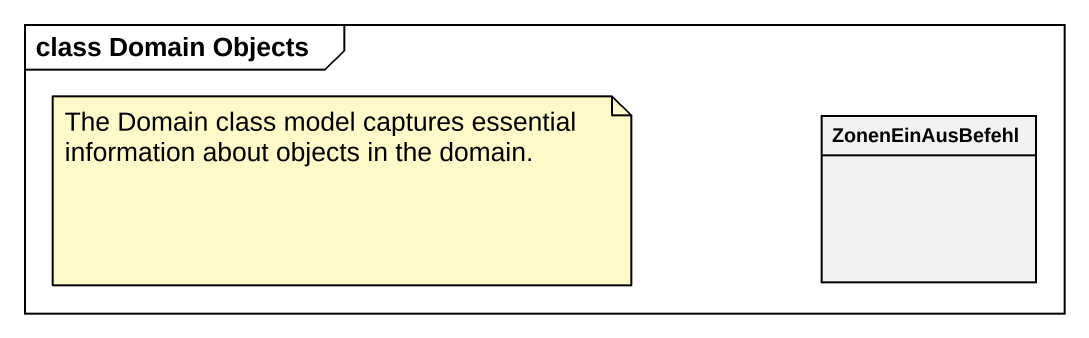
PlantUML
@startuml
mainframe class Domain Objects
hide circle
hide empty members
class ZonenEinAusBefehl
note as N1
  The Domain class model captures essential information about objects in the domain.
end note
@enduml
